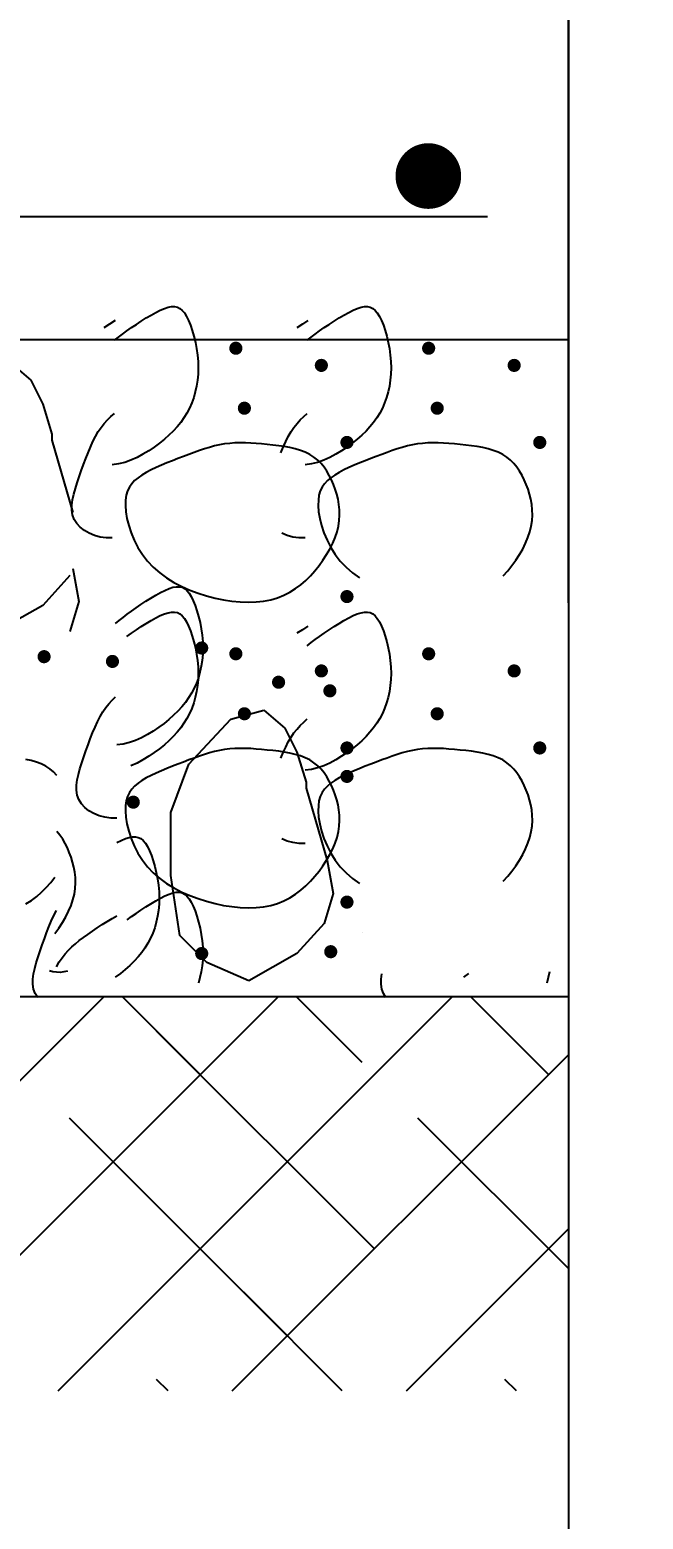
# Model space of a CAD drawing. Extents: x -6361 to -6309, y 575 to 701.
# Drawn here: x -6328.309 to -6327.375, y 652.826 to 655.094 of the extents above; entities that cross this region are included whole.
import ezdxf

# ---------------------------------------------------------------- set-up
doc = ezdxf.new("R2010")
doc.units = 0
doc.header["$MEASUREMENT"] = 0
doc.linetypes.add('CENTER', pattern=[2, 1.25, -0.25, 0.25, -0.25])
doc.layers.get('0').update_dxf_attribs({"linetype": 'CONTINUOUS'})
doc.layers.get('DEFPOINTS').update_dxf_attribs({"linetype": 'CONTINUOUS'})
for name, color, linetype in [('025', 7, 'CONTINUOUS'), ('04', 1, 'CONTINUOUS'), ('COLUMN', 2, 'CONTINUOUS'), ('HACTH', 8, 'CONTINUOUS'), ('SEC', 4, 'CONTINUOUS'), ('XWALL', 1, 'CONTINUOUS')]:
    doc.layers.add(name, color=color, linetype=linetype)
doc.dimstyles.new('MAH', dxfattribs={"dimtxt": 0.25, "dimasz": 0.2, "dimexe": 0, "dimexo": 0.625, "dimgap": 0.1, "dimtad": 1, "dimlfac": 0.2, "dimrnd": 0.05, "dimzin": 9, "dimtxsty": 'STANDARD', "dimblk": 'OBLIQUE', "dimcen": 15, "dimse1": 1, "dimse2": 1, "dimclrd": 33, "dimclrt": 6, "dimazin": 3, "dimtfac": 1, "dimtofl": 0, "dimtmove": 0, "dimatfit": 3, "dimtolj": 1, "dimtzin": 0})

# ---------------------------------------------------------------- blocks, each defined once
blk = doc.blocks.new('_OBLIQUE')
at = {"color": 0, "linetype": 'BYBLOCK'}
blk.add_line((-0.5, -0.5), (0.5, 0.5), dxfattribs=at)
blk = doc.blocks.new('*D37')
at = {"layer": 'COLUMN', "color": 33, "linetype": 'CONTINUOUS', "ltscale": 0.1}
blk.add_line((-6327.4894, 651.6162), (-6326.4894, 651.6162), dxfattribs=at)
at = {"layer": 'DEFPOINTS', "color": 0, "linetype": 'CONTINUOUS', "ltscale": 0.1}
for p in [(-6327.4894, 652.9776), (-6326.4894, 652.9776), (-6326.4894, 651.6162)]:
    blk.add_point(p, dxfattribs=at)
at = {"layer": 'COLUMN', "color": 33, "linetype": 'CONTINUOUS', "ltscale": 0.1, "xscale": 0.2, "yscale": 0.2, "zscale": 0.2, "rotation": 180}
blk.add_blockref('_OBLIQUE', (-6327.4894, 651.6162), dxfattribs=at)
at = {"layer": 'COLUMN', "color": 33, "linetype": 'CONTINUOUS', "ltscale": 0.1, "xscale": 0.2, "yscale": 0.2, "zscale": 0.2}
blk.add_blockref('_OBLIQUE', (-6326.4894, 651.6162), dxfattribs=at)
at = {"layer": 'COLUMN', "color": 6, "linetype": 'CONTINUOUS', "ltscale": 0.1, "insert": (-6326.9894, 651.8412), "char_height": 0.25, "attachment_point": 5}
blk.add_mtext('\\A1;0.2', dxfattribs=at)

msp = doc.modelspace()

# ---------------------------------------------------------------- linework, layer by layer
at = {"layer": '025'}
msp.add_line((-6327.6127, 654.8094), (-6331.1534, 654.8094), dxfattribs=at)
at = {"layer": '025', "const_width": 0.05}
msp.add_lwpolyline([(-6327.7276, 654.8713, 1), (-6327.6776, 654.8713, 1)], format="xyb", close=True, dxfattribs=at)
at = {"layer": '04'}
for p, q in [((-6327.4894, 654.2217), (-6327.4894, 661.6372)), ((-6327.4894, 655.2217), (-6327.4894, 652.7217)), ((-6327.4894, 654.6217), (-6332.0034, 654.6217)), ((-6327.4894, 653.6217), (-6331.0853, 653.6217))]:
    msp.add_line(p, q, dxfattribs=at)
at = {"layer": 'HACTH'}
for p, q in [((-6328.1795, 654.6513), (-6328.1879, 654.6456)), ((-6328.1472, 654.6455), (-6328.1397, 654.6505)), ((-6328.1397, 654.6505), (-6328.1322, 654.6553)), ((-6328.1322, 654.6553), (-6328.1247, 654.6597)), ((-6328.1247, 654.6597), (-6328.1175, 654.6637)), ((-6328.1175, 654.6637), (-6328.1107, 654.6671)), ((-6328.1107, 654.6671), (-6328.1044, 654.6698)), ((-6328.1044, 654.6698), (-6328.0987, 654.6717)), ((-6328.0987, 654.6717), (-6328.0936, 654.6727)), ((-6328.0936, 654.6727), (-6328.089, 654.6727)), ((-6328.089, 654.6727), (-6328.0848, 654.6718)), ((-6328.0848, 654.6718), (-6328.0809, 654.6698)), ((-6328.0809, 654.6698), (-6328.0774, 654.6668)), ((-6328.0774, 654.6668), (-6328.074, 654.6628)), ((-6328.074, 654.6628), (-6328.0708, 654.6576)), ((-6328.0708, 654.6576), (-6328.0677, 654.6514)), ((-6328.0677, 654.6514), (-6328.0648, 654.6441)), ((-6327.8859, 654.6513), (-6327.8943, 654.6456)), ((-6327.8536, 654.6455), (-6327.8461, 654.6505)), ((-6327.8461, 654.6505), (-6327.8386, 654.6553)), ((-6327.8386, 654.6553), (-6327.8311, 654.6597)), ((-6327.8311, 654.6597), (-6327.8239, 654.6637)), ((-6327.8239, 654.6637), (-6327.8171, 654.6671)), ((-6327.8171, 654.6671), (-6327.8108, 654.6698)), ((-6327.8108, 654.6698), (-6327.8051, 654.6717)), ((-6327.8051, 654.6717), (-6327.8, 654.6727)), ((-6327.8, 654.6727), (-6327.7953, 654.6727)), ((-6327.7953, 654.6727), (-6327.7911, 654.6718)), ((-6327.7911, 654.6718), (-6327.7873, 654.6698)), ((-6327.7873, 654.6698), (-6327.7837, 654.6668)), ((-6327.7837, 654.6668), (-6327.7804, 654.6628)), ((-6327.7804, 654.6628), (-6327.7772, 654.6576)), ((-6327.7772, 654.6576), (-6327.7741, 654.6514)), ((-6327.7741, 654.6514), (-6327.7711, 654.6441)), ((-6328.1879, 654.6456), (-6328.1966, 654.6403)), ((-6328.1746, 654.6261), (-6328.1683, 654.6307)), ((-6328.1683, 654.6307), (-6328.1617, 654.6355)), ((-6328.1617, 654.6355), (-6328.1546, 654.6405)), ((-6328.1546, 654.6405), (-6328.1472, 654.6455)), ((-6328.0648, 654.6441), (-6328.062, 654.636)), ((-6328.062, 654.636), (-6328.0595, 654.6273)), ((-6327.8943, 654.6456), (-6327.903, 654.6403)), ((-6327.881, 654.6261), (-6327.8747, 654.6307)), ((-6327.8747, 654.6307), (-6327.8681, 654.6355)), ((-6327.8681, 654.6355), (-6327.861, 654.6405)), ((-6327.861, 654.6405), (-6327.8536, 654.6455)), ((-6327.7711, 654.6441), (-6327.7684, 654.636)), ((-6327.7684, 654.636), (-6327.7659, 654.6273)), ((-6328.1805, 654.6214), (-6328.1746, 654.6261)), ((-6328.0595, 654.6273), (-6328.0573, 654.6181)), ((-6328.0573, 654.6181), (-6328.0555, 654.6085)), ((-6328.0555, 654.6085), (-6328.0541, 654.5987)), ((-6327.8869, 654.6214), (-6327.881, 654.6261)), ((-6327.7659, 654.6273), (-6327.7637, 654.6181)), ((-6327.7637, 654.6181), (-6327.7619, 654.6085)), ((-6327.7619, 654.6085), (-6327.7605, 654.5987)), ((-6328.34, 654.5881), (-6328.3079, 654.5606)), ((-6328.0541, 654.5987), (-6328.0533, 654.589)), ((-6328.0533, 654.589), (-6328.053, 654.5793)), ((-6327.7605, 654.5987), (-6327.7597, 654.589)), ((-6327.7597, 654.589), (-6327.7594, 654.5793)), ((-6328.3079, 654.5606), (-6328.2896, 654.524)), ((-6328.0541, 654.5606), (-6328.0555, 654.5515)), ((-6328.0533, 654.5698), (-6328.0541, 654.5606)), ((-6328.053, 654.5793), (-6328.0533, 654.5698)), ((-6327.7605, 654.5606), (-6327.7618, 654.5515)), ((-6327.7596, 654.5698), (-6327.7605, 654.5606)), ((-6327.7594, 654.5793), (-6327.7596, 654.5698)), ((-6328.0574, 654.5427), (-6328.0598, 654.5342)), ((-6328.0555, 654.5515), (-6328.0574, 654.5427)), ((-6327.7638, 654.5427), (-6327.7662, 654.5342)), ((-6327.7618, 654.5515), (-6327.7638, 654.5427)), ((-6328.2896, 654.524), (-6328.2759, 654.4782)), ((-6328.0662, 654.518), (-6328.0702, 654.5105)), ((-6328.0628, 654.5259), (-6328.0662, 654.518)), ((-6328.0598, 654.5342), (-6328.0628, 654.5259)), ((-6327.7726, 654.518), (-6327.7766, 654.5105)), ((-6327.7692, 654.5259), (-6327.7726, 654.518)), ((-6327.7662, 654.5342), (-6327.7692, 654.5259)), ((-6328.2008, 654.4886), (-6328.1961, 654.4945)), ((-6328.1961, 654.4945), (-6328.1912, 654.5)), ((-6328.1912, 654.5), (-6328.186, 654.505)), ((-6328.186, 654.505), (-6328.1805, 654.5099)), ((-6328.0797, 654.4963), (-6328.0851, 654.4896)), ((-6328.0747, 654.5033), (-6328.0797, 654.4963)), ((-6328.0702, 654.5105), (-6328.0747, 654.5033)), ((-6327.9072, 654.4886), (-6327.9025, 654.4945)), ((-6327.9025, 654.4945), (-6327.8976, 654.5)), ((-6327.8976, 654.5), (-6327.8924, 654.505)), ((-6327.8924, 654.505), (-6327.8869, 654.5099)), ((-6327.786, 654.4963), (-6327.7915, 654.4896)), ((-6327.7811, 654.5033), (-6327.786, 654.4963)), ((-6327.7766, 654.5105), (-6327.7811, 654.5033)), ((-6328.2759, 654.4782), (-6328.2759, 654.4691)), ((-6328.2759, 654.4691), (-6328.2438, 654.3592)), ((-6328.2134, 654.467), (-6328.2094, 654.4749)), ((-6328.2094, 654.4749), (-6328.2052, 654.4821)), ((-6328.2052, 654.4821), (-6328.2008, 654.4886)), ((-6328.1046, 654.4707), (-6328.112, 654.4646)), ((-6328.0976, 654.4768), (-6328.1046, 654.4707)), ((-6328.0911, 654.4831), (-6328.0976, 654.4768)), ((-6328.0851, 654.4896), (-6328.0911, 654.4831)), ((-6327.9197, 654.467), (-6327.9158, 654.4749)), ((-6327.9158, 654.4749), (-6327.9116, 654.4821)), ((-6327.9116, 654.4821), (-6327.9072, 654.4886)), ((-6327.811, 654.4707), (-6327.8184, 654.4646)), ((-6327.804, 654.4768), (-6327.811, 654.4707)), ((-6327.7975, 654.4831), (-6327.804, 654.4768)), ((-6327.7915, 654.4896), (-6327.7975, 654.4831)), ((-6328.2243, 654.441), (-6328.2208, 654.45)), ((-6328.2208, 654.45), (-6328.2172, 654.4587)), ((-6328.2172, 654.4587), (-6328.2134, 654.467)), ((-6328.1372, 654.4476), (-6328.1462, 654.4428)), ((-6328.1284, 654.453), (-6328.1372, 654.4476)), ((-6328.12, 654.4587), (-6328.1284, 654.453)), ((-6328.112, 654.4646), (-6328.12, 654.4587)), ((-6328.0672, 654.4474), (-6328.0754, 654.4443)), ((-6328.0591, 654.4504), (-6328.0672, 654.4474)), ((-6328.0513, 654.4532), (-6328.0591, 654.4504)), ((-6328.0435, 654.4558), (-6328.0513, 654.4532)), ((-6328.0358, 654.4582), (-6328.0435, 654.4558)), ((-6328.0281, 654.4603), (-6328.0358, 654.4582)), ((-6328.0205, 654.462), (-6328.0281, 654.4603)), ((-6328.0128, 654.4634), (-6328.0205, 654.462)), ((-6328.005, 654.4643), (-6328.0128, 654.4634)), ((-6327.9972, 654.4649), (-6328.005, 654.4643)), ((-6327.9892, 654.4651), (-6327.9972, 654.4649)), ((-6327.9812, 654.465), (-6327.9892, 654.4651)), ((-6327.973, 654.4647), (-6327.9812, 654.465)), ((-6327.9648, 654.4641), (-6327.973, 654.4647)), ((-6327.9564, 654.4634), (-6327.9648, 654.4641)), ((-6327.9479, 654.4626), (-6327.9564, 654.4634)), ((-6327.9392, 654.4617), (-6327.9479, 654.4626)), ((-6327.9305, 654.4606), (-6327.9392, 654.4617)), ((-6327.9219, 654.4594), (-6327.9305, 654.4606)), ((-6327.9272, 654.45), (-6327.9236, 654.4587)), ((-6327.9236, 654.4587), (-6327.9197, 654.467)), ((-6327.9134, 654.4578), (-6327.9219, 654.4594)), ((-6327.9052, 654.4559), (-6327.9134, 654.4578)), ((-6327.8973, 654.4536), (-6327.9052, 654.4559)), ((-6327.8899, 654.4508), (-6327.8973, 654.4536)), ((-6327.883, 654.4473), (-6327.8899, 654.4508)), ((-6327.8767, 654.4433), (-6327.883, 654.4473)), ((-6327.8436, 654.4476), (-6327.8526, 654.4428)), ((-6327.8348, 654.453), (-6327.8436, 654.4476)), ((-6327.8264, 654.4587), (-6327.8348, 654.453)), ((-6327.8184, 654.4646), (-6327.8264, 654.4587)), ((-6327.7736, 654.4474), (-6327.7818, 654.4443)), ((-6327.7655, 654.4504), (-6327.7736, 654.4474)), ((-6327.7577, 654.4532), (-6327.7655, 654.4504)), ((-6327.7499, 654.4558), (-6327.7577, 654.4532)), ((-6327.7422, 654.4582), (-6327.7499, 654.4558)), ((-6327.7345, 654.4603), (-6327.7422, 654.4582)), ((-6327.7269, 654.462), (-6327.7345, 654.4603)), ((-6327.7192, 654.4634), (-6327.7269, 654.462)), ((-6327.7114, 654.4643), (-6327.7192, 654.4634)), ((-6327.7035, 654.4649), (-6327.7114, 654.4643)), ((-6327.6956, 654.4651), (-6327.7035, 654.4649)), ((-6327.6876, 654.465), (-6327.6956, 654.4651)), ((-6327.6794, 654.4647), (-6327.6876, 654.465)), ((-6327.6712, 654.4641), (-6327.6794, 654.4647)), ((-6327.6628, 654.4634), (-6327.6712, 654.4641)), ((-6327.6543, 654.4626), (-6327.6628, 654.4634)), ((-6327.6456, 654.4617), (-6327.6543, 654.4626)), ((-6327.6369, 654.4606), (-6327.6456, 654.4617)), ((-6327.6283, 654.4594), (-6327.6369, 654.4606)), ((-6327.6198, 654.4578), (-6327.6283, 654.4594)), ((-6327.6116, 654.4559), (-6327.6198, 654.4578)), ((-6327.6037, 654.4536), (-6327.6116, 654.4559)), ((-6327.5963, 654.4508), (-6327.6037, 654.4536)), ((-6327.5894, 654.4473), (-6327.5963, 654.4508)), ((-6327.5831, 654.4433), (-6327.5894, 654.4473)), ((-6328.231, 654.4226), (-6328.2277, 654.4319)), ((-6328.2277, 654.4319), (-6328.2243, 654.441)), ((-6328.1743, 654.433), (-6328.1838, 654.4318)), ((-6328.1649, 654.4353), (-6328.1743, 654.433)), ((-6328.1555, 654.4387), (-6328.1649, 654.4353)), ((-6328.1462, 654.4428), (-6328.1555, 654.4387)), ((-6328.1249, 654.4238), (-6328.1321, 654.42)), ((-6328.1171, 654.4275), (-6328.1249, 654.4238)), ((-6328.109, 654.431), (-6328.1171, 654.4275)), ((-6328.1007, 654.4345), (-6328.109, 654.431)), ((-6328.0922, 654.4378), (-6328.1007, 654.4345)), ((-6328.0838, 654.4411), (-6328.0922, 654.4378)), ((-6328.0754, 654.4443), (-6328.0838, 654.4411)), ((-6327.8807, 654.433), (-6327.8902, 654.4318)), ((-6327.8713, 654.4353), (-6327.8807, 654.433)), ((-6327.871, 654.4387), (-6327.8767, 654.4433)), ((-6327.8619, 654.4387), (-6327.8713, 654.4353)), ((-6327.8659, 654.4335), (-6327.871, 654.4387)), ((-6327.8613, 654.4279), (-6327.8659, 654.4335)), ((-6327.8526, 654.4428), (-6327.8619, 654.4387)), ((-6327.8572, 654.4218), (-6327.8613, 654.4279)), ((-6327.8312, 654.4238), (-6327.8385, 654.42)), ((-6327.8235, 654.4275), (-6327.8312, 654.4238)), ((-6327.8154, 654.431), (-6327.8235, 654.4275)), ((-6327.8071, 654.4345), (-6327.8154, 654.431)), ((-6327.7986, 654.4378), (-6327.8071, 654.4345)), ((-6327.7901, 654.4411), (-6327.7986, 654.4378)), ((-6327.7818, 654.4443), (-6327.7901, 654.4411)), ((-6327.5774, 654.4387), (-6327.5831, 654.4433)), ((-6327.5723, 654.4335), (-6327.5774, 654.4387)), ((-6327.5677, 654.4279), (-6327.5723, 654.4335)), ((-6327.5636, 654.4218), (-6327.5677, 654.4279)), ((-6328.2401, 654.3954), (-6328.2373, 654.4043)), ((-6328.2373, 654.4043), (-6328.2342, 654.4134)), ((-6328.2342, 654.4134), (-6328.231, 654.4226)), ((-6328.1543, 654.4029), (-6328.1579, 654.3977)), ((-6328.1499, 654.4076), (-6328.1543, 654.4029)), ((-6328.1447, 654.412), (-6328.1499, 654.4076)), ((-6328.1387, 654.4161), (-6328.1447, 654.412)), ((-6328.1321, 654.42), (-6328.1387, 654.4161)), ((-6327.8607, 654.4029), (-6327.8643, 654.3977)), ((-6327.8562, 654.4076), (-6327.8607, 654.4029)), ((-6327.8535, 654.4154), (-6327.8572, 654.4218)), ((-6327.851, 654.412), (-6327.8562, 654.4076)), ((-6327.8501, 654.4086), (-6327.8535, 654.4154)), ((-6327.8451, 654.4161), (-6327.851, 654.412)), ((-6327.8471, 654.4016), (-6327.8501, 654.4086)), ((-6327.8444, 654.3943), (-6327.8471, 654.4016)), ((-6327.8385, 654.42), (-6327.8451, 654.4161)), ((-6327.5599, 654.4154), (-6327.5636, 654.4218)), ((-6327.5565, 654.4086), (-6327.5599, 654.4154)), ((-6327.5535, 654.4016), (-6327.5565, 654.4086)), ((-6327.5508, 654.3943), (-6327.5535, 654.4016)), ((-6328.2453, 654.3703), (-6328.2443, 654.3784)), ((-6328.2443, 654.3784), (-6328.2425, 654.3868)), ((-6328.2425, 654.3868), (-6328.2401, 654.3954)), ((-6328.1627, 654.3853), (-6328.1637, 654.3779)), ((-6328.1607, 654.3918), (-6328.1627, 654.3853)), ((-6328.1579, 654.3977), (-6328.1607, 654.3918)), ((-6327.8691, 654.3853), (-6327.8701, 654.3779)), ((-6327.8671, 654.3918), (-6327.8691, 654.3853)), ((-6327.8643, 654.3977), (-6327.8671, 654.3918)), ((-6327.8421, 654.3869), (-6327.8444, 654.3943)), ((-6327.8401, 654.3792), (-6327.8421, 654.3869)), ((-6327.8387, 654.3713), (-6327.8401, 654.3792)), ((-6327.5484, 654.3869), (-6327.5508, 654.3943)), ((-6327.5465, 654.3792), (-6327.5484, 654.3869)), ((-6327.5451, 654.3713), (-6327.5465, 654.3792)), ((-6328.2454, 654.3627), (-6328.2453, 654.3703)), ((-6328.2442, 654.3554), (-6328.2454, 654.3627)), ((-6328.1637, 654.3779), (-6328.1639, 654.3695)), ((-6328.1639, 654.3695), (-6328.1632, 654.3602)), ((-6328.1632, 654.3602), (-6328.1615, 654.35)), ((-6327.8701, 654.3779), (-6327.8703, 654.3695)), ((-6327.8703, 654.3695), (-6327.8696, 654.3602)), ((-6327.8696, 654.3602), (-6327.8678, 654.35)), ((-6327.8379, 654.3633), (-6327.8387, 654.3713)), ((-6327.8377, 654.3551), (-6327.8379, 654.3633)), ((-6327.5443, 654.3633), (-6327.5451, 654.3713)), ((-6327.5441, 654.3551), (-6327.5443, 654.3633)), ((-6328.2418, 654.3486), (-6328.2442, 654.3554)), ((-6328.238, 654.3422), (-6328.2418, 654.3486)), ((-6328.2328, 654.3365), (-6328.238, 654.3422)), ((-6328.2264, 654.3315), (-6328.2328, 654.3365)), ((-6328.1615, 654.35), (-6328.1588, 654.3392)), ((-6328.1588, 654.3392), (-6328.1551, 654.328)), ((-6327.8678, 654.35), (-6327.8652, 654.3392)), ((-6327.8652, 654.3392), (-6327.8615, 654.328)), ((-6327.8416, 654.3296), (-6327.8395, 654.3383)), ((-6327.8395, 654.3383), (-6327.8382, 654.3468)), ((-6327.8382, 654.3468), (-6327.8377, 654.3551)), ((-6327.548, 654.3296), (-6327.5459, 654.3383)), ((-6327.5459, 654.3383), (-6327.5446, 654.3468)), ((-6327.5446, 654.3468), (-6327.5441, 654.3551)), ((-6328.2191, 654.3273), (-6328.2264, 654.3315)), ((-6328.211, 654.324), (-6328.2191, 654.3273)), ((-6328.2023, 654.3216), (-6328.211, 654.324)), ((-6328.1932, 654.3204), (-6328.2023, 654.3216)), ((-6328.1838, 654.3203), (-6328.1932, 654.3204)), ((-6328.1551, 654.328), (-6328.1505, 654.3168)), ((-6328.1505, 654.3168), (-6328.1448, 654.3057)), ((-6327.9174, 654.324), (-6327.9255, 654.3273)), ((-6327.9087, 654.3216), (-6327.9174, 654.324)), ((-6327.8996, 654.3204), (-6327.9087, 654.3216)), ((-6327.8902, 654.3203), (-6327.8996, 654.3204)), ((-6327.8615, 654.328), (-6327.8569, 654.3168)), ((-6327.8569, 654.3168), (-6327.8512, 654.3057)), ((-6327.8525, 654.3034), (-6327.8482, 654.3121)), ((-6327.8482, 654.3121), (-6327.8445, 654.3209)), ((-6327.8445, 654.3209), (-6327.8416, 654.3296)), ((-6327.5589, 654.3034), (-6327.5546, 654.3121)), ((-6327.5546, 654.3121), (-6327.5509, 654.3209)), ((-6327.5509, 654.3209), (-6327.548, 654.3296)), ((-6328.1448, 654.3057), (-6328.1381, 654.295)), ((-6328.1381, 654.295), (-6328.1303, 654.2849)), ((-6327.863, 654.2864), (-6327.8575, 654.2949)), ((-6327.8575, 654.2949), (-6327.8525, 654.3034)), ((-6327.8512, 654.3057), (-6327.8445, 654.295)), ((-6327.8445, 654.295), (-6327.8367, 654.2849)), ((-6327.5694, 654.2864), (-6327.5639, 654.2949)), ((-6327.5639, 654.2949), (-6327.5589, 654.3034)), ((-6328.2438, 654.2737), (-6328.2346, 654.2234)), ((-6328.1303, 654.2849), (-6328.1215, 654.2756)), ((-6328.1215, 654.2756), (-6328.1117, 654.2671)), ((-6328.1117, 654.2671), (-6328.1012, 654.2594)), ((-6327.8821, 654.2628), (-6327.8754, 654.2704)), ((-6327.8754, 654.2704), (-6327.869, 654.2782)), ((-6327.869, 654.2782), (-6327.863, 654.2864)), ((-6327.8367, 654.2849), (-6327.8279, 654.2756)), ((-6327.8279, 654.2756), (-6327.8181, 654.2671)), ((-6327.8181, 654.2671), (-6327.8075, 654.2594)), ((-6327.5885, 654.2628), (-6327.5817, 654.2704)), ((-6327.5817, 654.2704), (-6327.5753, 654.2782)), ((-6327.5753, 654.2782), (-6327.5694, 654.2864)), ((-6328.2484, 654.2631), (-6328.2896, 654.2173)), ((-6328.1037, 654.2405), (-6328.0974, 654.2432)), ((-6328.1012, 654.2594), (-6328.0899, 654.2525)), ((-6328.0974, 654.2432), (-6328.0917, 654.2451)), ((-6328.0917, 654.2451), (-6328.0865, 654.246)), ((-6328.0899, 654.2525), (-6328.078, 654.2464)), ((-6328.0865, 654.246), (-6328.0819, 654.246)), ((-6328.0819, 654.246), (-6328.0777, 654.2451)), ((-6328.078, 654.2464), (-6328.0657, 654.241)), ((-6328.0777, 654.2451), (-6328.0739, 654.2432)), ((-6328.0739, 654.2432), (-6328.0703, 654.2402)), ((-6327.9135, 654.2377), (-6327.9049, 654.2431)), ((-6327.9049, 654.2431), (-6327.8969, 654.2491)), ((-6327.8969, 654.2491), (-6327.8893, 654.2557)), ((-6327.8893, 654.2557), (-6327.8821, 654.2628)), ((-6328.2346, 654.2234), (-6328.2484, 654.1776)), ((-6328.1402, 654.2188), (-6328.1327, 654.2238)), ((-6328.1327, 654.2238), (-6328.1251, 654.2286)), ((-6328.1251, 654.2286), (-6328.1177, 654.2331)), ((-6328.1177, 654.2331), (-6328.1105, 654.2371)), ((-6328.1105, 654.2371), (-6328.1037, 654.2405)), ((-6328.0703, 654.2402), (-6328.067, 654.2361)), ((-6328.067, 654.2361), (-6328.0638, 654.231)), ((-6328.0657, 654.241), (-6328.0531, 654.2363)), ((-6328.0638, 654.231), (-6328.0607, 654.2247)), ((-6328.0607, 654.2247), (-6328.0577, 654.2175)), ((-6328.0531, 654.2363), (-6328.0402, 654.2322)), ((-6328.0402, 654.2322), (-6328.0273, 654.2288)), ((-6328.0273, 654.2288), (-6328.0145, 654.2261)), ((-6328.0145, 654.2261), (-6328.0017, 654.2241)), ((-6328.0017, 654.2241), (-6327.9891, 654.2229)), ((-6327.9891, 654.2229), (-6327.9768, 654.2224)), ((-6327.9768, 654.2224), (-6327.9649, 654.2228)), ((-6327.9649, 654.2228), (-6327.9534, 654.224)), ((-6327.9534, 654.224), (-6327.9425, 654.2261)), ((-6327.9425, 654.2261), (-6327.9323, 654.2291)), ((-6327.9323, 654.2291), (-6327.9226, 654.233)), ((-6327.9226, 654.233), (-6327.9135, 654.2377)), ((-6328.2896, 654.2173), (-6328.3629, 654.1761)), ((-6328.1734, 654.1947), (-6328.1675, 654.1994)), ((-6328.1675, 654.1994), (-6328.1613, 654.2041)), ((-6328.1613, 654.2041), (-6328.1546, 654.2089)), ((-6328.1546, 654.2089), (-6328.1476, 654.2138)), ((-6328.1476, 654.2138), (-6328.1402, 654.2188)), ((-6328.1247, 654.1945), (-6328.1175, 654.1985)), ((-6328.1175, 654.1985), (-6328.1107, 654.202)), ((-6328.1107, 654.202), (-6328.1044, 654.2047)), ((-6328.1044, 654.2047), (-6328.0987, 654.2065)), ((-6328.0987, 654.2065), (-6328.0936, 654.2075)), ((-6328.0936, 654.2075), (-6328.089, 654.2075)), ((-6328.089, 654.2075), (-6328.0848, 654.2066)), ((-6328.0848, 654.2066), (-6328.0809, 654.2046)), ((-6328.0809, 654.2046), (-6328.0774, 654.2016)), ((-6328.0774, 654.2016), (-6328.074, 654.1976)), ((-6328.074, 654.1976), (-6328.0708, 654.1924)), ((-6328.0577, 654.2175), (-6328.0549, 654.2094)), ((-6328.0549, 654.2094), (-6328.0524, 654.2007)), ((-6328.0524, 654.2007), (-6328.0502, 654.1914)), ((-6327.8311, 654.1945), (-6327.8239, 654.1985)), ((-6327.8239, 654.1985), (-6327.8171, 654.202)), ((-6327.8171, 654.202), (-6327.8108, 654.2047)), ((-6327.8108, 654.2047), (-6327.8051, 654.2065)), ((-6327.8051, 654.2065), (-6327.8, 654.2075)), ((-6327.8, 654.2075), (-6327.7953, 654.2075)), ((-6327.7953, 654.2075), (-6327.7911, 654.2066)), ((-6327.7911, 654.2066), (-6327.7873, 654.2046)), ((-6327.7873, 654.2046), (-6327.7837, 654.2016)), ((-6327.7837, 654.2016), (-6327.7804, 654.1976)), ((-6327.7804, 654.1976), (-6327.7772, 654.1924)), ((-6328.179, 654.1899), (-6328.1734, 654.1947)), ((-6328.1617, 654.1703), (-6328.1546, 654.1753)), ((-6328.1546, 654.1753), (-6328.1472, 654.1803)), ((-6328.1472, 654.1803), (-6328.1397, 654.1853)), ((-6328.1397, 654.1853), (-6328.1322, 654.1901)), ((-6328.1322, 654.1901), (-6328.1247, 654.1945)), ((-6328.0708, 654.1924), (-6328.0677, 654.1862)), ((-6328.0677, 654.1862), (-6328.0648, 654.1789)), ((-6328.0648, 654.1789), (-6328.062, 654.1709)), ((-6328.0502, 654.1914), (-6328.0484, 654.1819)), ((-6328.0484, 654.1819), (-6328.0471, 654.1721)), ((-6327.8943, 654.1804), (-6327.903, 654.1751)), ((-6327.8859, 654.1862), (-6327.8943, 654.1804)), ((-6327.8681, 654.1703), (-6327.861, 654.1753)), ((-6327.861, 654.1753), (-6327.8536, 654.1803)), ((-6327.8536, 654.1803), (-6327.8461, 654.1853)), ((-6327.8461, 654.1853), (-6327.8386, 654.1901)), ((-6327.8386, 654.1901), (-6327.8311, 654.1945)), ((-6327.7772, 654.1924), (-6327.7741, 654.1862)), ((-6327.7741, 654.1862), (-6327.7711, 654.1789)), ((-6327.7711, 654.1789), (-6327.7684, 654.1709)), ((-6328.062, 654.1709), (-6328.0595, 654.1621)), ((-6328.0595, 654.1621), (-6328.0573, 654.1529)), ((-6328.0573, 654.1529), (-6328.0555, 654.1433)), ((-6328.0471, 654.1721), (-6328.0462, 654.1623)), ((-6328.0462, 654.1623), (-6328.0459, 654.1527)), ((-6328.0459, 654.1527), (-6328.0462, 654.1432)), ((-6327.8869, 654.1562), (-6327.881, 654.1609)), ((-6327.881, 654.1609), (-6327.8747, 654.1655)), ((-6327.8747, 654.1655), (-6327.8681, 654.1703)), ((-6327.7684, 654.1709), (-6327.7659, 654.1621)), ((-6327.7659, 654.1621), (-6327.7637, 654.1529)), ((-6327.7637, 654.1529), (-6327.7619, 654.1433)), ((-6328.0555, 654.1433), (-6328.0541, 654.1336)), ((-6328.0541, 654.1336), (-6328.0533, 654.1238)), ((-6328.047, 654.1339), (-6328.0484, 654.1249)), ((-6328.0462, 654.1432), (-6328.047, 654.1339)), ((-6327.7619, 654.1433), (-6327.7605, 654.1336)), ((-6327.7605, 654.1336), (-6327.7597, 654.1238)), ((-6328.0528, 654.1075), (-6328.0557, 654.0993)), ((-6328.0533, 654.1238), (-6328.053, 654.1141)), ((-6328.053, 654.1141), (-6328.0533, 654.1047)), ((-6328.0503, 654.116), (-6328.0528, 654.1075)), ((-6328.0484, 654.1249), (-6328.0503, 654.116)), ((-6327.7597, 654.1238), (-6327.7594, 654.1141)), ((-6327.7594, 654.1141), (-6327.7596, 654.1047)), ((-6328.0632, 654.0838), (-6328.0676, 654.0766)), ((-6328.0592, 654.0914), (-6328.0632, 654.0838)), ((-6328.0557, 654.0993), (-6328.0592, 654.0914)), ((-6328.0555, 654.0863), (-6328.0574, 654.0775)), ((-6328.0541, 654.0954), (-6328.0555, 654.0863)), ((-6328.0533, 654.1047), (-6328.0541, 654.0954)), ((-6327.7618, 654.0863), (-6327.7638, 654.0775)), ((-6327.7605, 654.0954), (-6327.7618, 654.0863)), ((-6327.7596, 654.1047), (-6327.7605, 654.0954)), ((-6328.1981, 654.0554), (-6328.1937, 654.0619)), ((-6328.1937, 654.0619), (-6328.1891, 654.0679)), ((-6328.1891, 654.0679), (-6328.1842, 654.0733)), ((-6328.1842, 654.0733), (-6328.179, 654.0784)), ((-6328.0781, 654.063), (-6328.0841, 654.0565)), ((-6328.0726, 654.0697), (-6328.0781, 654.063)), ((-6328.0676, 654.0766), (-6328.0726, 654.0697)), ((-6328.0628, 654.0607), (-6328.0662, 654.0528)), ((-6328.0598, 654.069), (-6328.0628, 654.0607)), ((-6328.0574, 654.0775), (-6328.0598, 654.069)), ((-6327.7692, 654.0607), (-6327.7726, 654.0528)), ((-6327.7662, 654.069), (-6327.7692, 654.0607)), ((-6327.7638, 654.0775), (-6327.7662, 654.069)), ((-6328.2101, 654.0321), (-6328.2063, 654.0404)), ((-6328.2063, 654.0404), (-6328.2023, 654.0482)), ((-6328.2023, 654.0482), (-6328.1981, 654.0554)), ((-6328.105, 654.038), (-6328.113, 654.032)), ((-6328.0975, 654.044), (-6328.105, 654.038)), ((-6328.0905, 654.0502), (-6328.0975, 654.044)), ((-6328.0841, 654.0565), (-6328.0905, 654.0502)), ((-6328.0747, 654.0381), (-6328.0797, 654.0311)), ((-6328.0702, 654.0453), (-6328.0747, 654.0381)), ((-6328.0662, 654.0528), (-6328.0702, 654.0453)), ((-6328.0674, 653.9758), (-6328.0033, 654.0444)), ((-6328.0033, 654.0444), (-6327.9529, 654.0582)), ((-6327.9529, 654.0582), (-6327.9209, 654.0307)), ((-6327.8976, 654.0348), (-6327.8924, 654.0398)), ((-6327.8924, 654.0398), (-6327.8869, 654.0447)), ((-6327.7811, 654.0381), (-6327.786, 654.0311)), ((-6327.7766, 654.0453), (-6327.7811, 654.0381)), ((-6327.7726, 654.0528), (-6327.7766, 654.0453)), ((-6328.2173, 654.0144), (-6328.2138, 654.0234)), ((-6328.2138, 654.0234), (-6328.2101, 654.0321)), ((-6328.1392, 654.0161), (-6328.1484, 654.012)), ((-6328.1301, 654.021), (-6328.1392, 654.0161)), ((-6328.1214, 654.0263), (-6328.1301, 654.021)), ((-6328.113, 654.032), (-6328.1214, 654.0263)), ((-6328.0911, 654.0179), (-6328.0976, 654.0116)), ((-6328.0851, 654.0244), (-6328.0911, 654.0179)), ((-6328.0797, 654.0311), (-6328.0851, 654.0244)), ((-6327.9209, 654.0307), (-6327.9026, 653.9941)), ((-6327.9158, 654.0097), (-6327.9116, 654.0169)), ((-6327.9116, 654.0169), (-6327.9072, 654.0234)), ((-6327.9072, 654.0234), (-6327.9025, 654.0293)), ((-6327.9025, 654.0293), (-6327.8976, 654.0348)), ((-6327.7975, 654.0179), (-6327.804, 654.0116)), ((-6327.7915, 654.0244), (-6327.7975, 654.0179)), ((-6327.786, 654.0311), (-6327.7915, 654.0244)), ((-6328.2271, 653.9868), (-6328.224, 653.996)), ((-6328.224, 653.996), (-6328.2207, 654.0052)), ((-6328.2207, 654.0052), (-6328.2173, 654.0144)), ((-6328.1673, 654.0064), (-6328.1768, 654.0052)), ((-6328.1578, 654.0087), (-6328.1673, 654.0064)), ((-6328.1484, 654.012), (-6328.1578, 654.0087)), ((-6328.12, 653.9935), (-6328.1284, 653.9878)), ((-6328.112, 653.9994), (-6328.12, 653.9935)), ((-6328.1046, 654.0055), (-6328.112, 653.9994)), ((-6328.0976, 654.0116), (-6328.1046, 654.0055)), ((-6328.0358, 653.993), (-6328.0435, 653.9906)), ((-6328.0281, 653.9951), (-6328.0358, 653.993)), ((-6328.0205, 653.9968), (-6328.0281, 653.9951)), ((-6328.0128, 653.9982), (-6328.0205, 653.9968)), ((-6328.005, 653.9991), (-6328.0128, 653.9982)), ((-6327.9972, 653.9997), (-6328.005, 653.9991)), ((-6327.9892, 653.9999), (-6327.9972, 653.9997)), ((-6327.9812, 653.9998), (-6327.9892, 653.9999)), ((-6327.973, 653.9995), (-6327.9812, 653.9998)), ((-6327.9648, 653.9989), (-6327.973, 653.9995)), ((-6327.9564, 653.9982), (-6327.9648, 653.9989)), ((-6327.9479, 653.9974), (-6327.9564, 653.9982)), ((-6327.9392, 653.9965), (-6327.9479, 653.9974)), ((-6327.9305, 653.9955), (-6327.9392, 653.9965)), ((-6327.9219, 653.9942), (-6327.9305, 653.9955)), ((-6327.9272, 653.9848), (-6327.9236, 653.9935)), ((-6327.9236, 653.9935), (-6327.9197, 654.0018)), ((-6327.9134, 653.9926), (-6327.9219, 653.9942)), ((-6327.9197, 654.0018), (-6327.9158, 654.0097)), ((-6327.9052, 653.9907), (-6327.9134, 653.9926)), ((-6327.9026, 653.9941), (-6327.8888, 653.9483)), ((-6327.8264, 653.9935), (-6327.8348, 653.9878)), ((-6327.8184, 653.9994), (-6327.8264, 653.9935)), ((-6327.811, 654.0055), (-6327.8184, 653.9994)), ((-6327.804, 654.0116), (-6327.811, 654.0055)), ((-6327.7422, 653.993), (-6327.7499, 653.9906)), ((-6327.7345, 653.9951), (-6327.7422, 653.993)), ((-6327.7269, 653.9968), (-6327.7345, 653.9951)), ((-6327.7192, 653.9982), (-6327.7269, 653.9968)), ((-6327.7114, 653.9991), (-6327.7192, 653.9982)), ((-6327.7035, 653.9997), (-6327.7114, 653.9991)), ((-6327.6956, 653.9999), (-6327.7035, 653.9997)), ((-6327.6876, 653.9998), (-6327.6956, 653.9999)), ((-6327.6794, 653.9995), (-6327.6876, 653.9998)), ((-6327.6712, 653.9989), (-6327.6794, 653.9995)), ((-6327.6628, 653.9982), (-6327.6712, 653.9989)), ((-6327.6543, 653.9974), (-6327.6628, 653.9982)), ((-6327.6456, 653.9965), (-6327.6543, 653.9974)), ((-6327.6369, 653.9955), (-6327.6456, 653.9965)), ((-6327.6283, 653.9942), (-6327.6369, 653.9955)), ((-6327.6198, 653.9926), (-6327.6283, 653.9942)), ((-6327.6116, 653.9907), (-6327.6198, 653.9926)), ((-6328.3074, 653.9812), (-6328.3156, 653.9831)), ((-6328.2995, 653.9789), (-6328.3074, 653.9812)), ((-6328.292, 653.9761), (-6328.2995, 653.9789)), ((-6328.2851, 653.9727), (-6328.292, 653.9761)), ((-6328.2789, 653.9686), (-6328.2851, 653.9727)), ((-6328.2331, 653.9688), (-6328.2302, 653.9777)), ((-6328.2302, 653.9777), (-6328.2271, 653.9868)), ((-6328.1462, 653.9776), (-6328.1555, 653.9735)), ((-6328.1372, 653.9824), (-6328.1462, 653.9776)), ((-6328.1284, 653.9878), (-6328.1372, 653.9824)), ((-6328.0922, 653.9727), (-6328.1007, 653.9693)), ((-6328.0949, 653.9025), (-6328.0674, 653.9758)), ((-6328.0838, 653.9759), (-6328.0922, 653.9727)), ((-6328.0754, 653.9791), (-6328.0838, 653.9759)), ((-6328.0672, 653.9822), (-6328.0754, 653.9791)), ((-6328.0591, 653.9852), (-6328.0672, 653.9822)), ((-6328.0513, 653.988), (-6328.0591, 653.9852)), ((-6328.0435, 653.9906), (-6328.0513, 653.988)), ((-6327.8973, 653.9884), (-6327.9052, 653.9907)), ((-6327.8899, 653.9856), (-6327.8973, 653.9884)), ((-6327.883, 653.9822), (-6327.8899, 653.9856)), ((-6327.8767, 653.9781), (-6327.883, 653.9822)), ((-6327.8713, 653.9702), (-6327.8807, 653.9678)), ((-6327.871, 653.9735), (-6327.8767, 653.9781)), ((-6327.8619, 653.9735), (-6327.8713, 653.9702)), ((-6327.8659, 653.9683), (-6327.871, 653.9735)), ((-6327.8526, 653.9776), (-6327.8619, 653.9735)), ((-6327.8436, 653.9824), (-6327.8526, 653.9776)), ((-6327.8348, 653.9878), (-6327.8436, 653.9824)), ((-6327.7986, 653.9727), (-6327.8071, 653.9693)), ((-6327.7901, 653.9759), (-6327.7986, 653.9727)), ((-6327.7818, 653.9791), (-6327.7901, 653.9759)), ((-6327.7736, 653.9822), (-6327.7818, 653.9791)), ((-6327.7655, 653.9852), (-6327.7736, 653.9822)), ((-6327.7577, 653.988), (-6327.7655, 653.9852)), ((-6327.7499, 653.9906), (-6327.7577, 653.988)), ((-6327.6037, 653.9884), (-6327.6116, 653.9907)), ((-6327.5963, 653.9856), (-6327.6037, 653.9884)), ((-6327.5894, 653.9822), (-6327.5963, 653.9856)), ((-6327.5831, 653.9781), (-6327.5894, 653.9822)), ((-6327.5774, 653.9735), (-6327.5831, 653.9781)), ((-6327.5723, 653.9683), (-6327.5774, 653.9735)), ((-6328.2732, 653.964), (-6328.2789, 653.9686)), ((-6328.2681, 653.9588), (-6328.2732, 653.964)), ((-6328.2383, 653.9437), (-6328.2373, 653.9518)), ((-6328.2373, 653.9518), (-6328.2355, 653.9601)), ((-6328.2355, 653.9601), (-6328.2331, 653.9688)), ((-6328.1387, 653.9509), (-6328.1447, 653.9468)), ((-6328.1321, 653.9548), (-6328.1387, 653.9509)), ((-6328.1249, 653.9586), (-6328.1321, 653.9548)), ((-6328.1171, 653.9623), (-6328.1249, 653.9586)), ((-6328.109, 653.9658), (-6328.1171, 653.9623)), ((-6328.1007, 653.9693), (-6328.109, 653.9658)), ((-6327.8807, 653.9678), (-6327.8902, 653.9666)), ((-6327.8888, 653.9483), (-6327.8888, 653.9392)), ((-6327.8613, 653.9627), (-6327.8659, 653.9683)), ((-6327.8572, 653.9566), (-6327.8613, 653.9627)), ((-6327.8535, 653.9502), (-6327.8572, 653.9566)), ((-6327.8501, 653.9434), (-6327.8535, 653.9502)), ((-6327.8451, 653.9509), (-6327.851, 653.9468)), ((-6327.8385, 653.9548), (-6327.8451, 653.9509)), ((-6327.8312, 653.9586), (-6327.8385, 653.9548)), ((-6327.8235, 653.9623), (-6327.8312, 653.9586)), ((-6327.8154, 653.9658), (-6327.8235, 653.9623)), ((-6327.8071, 653.9693), (-6327.8154, 653.9658)), ((-6327.5677, 653.9627), (-6327.5723, 653.9683)), ((-6327.5636, 653.9566), (-6327.5677, 653.9627)), ((-6327.5599, 653.9502), (-6327.5636, 653.9566)), ((-6327.5565, 653.9434), (-6327.5599, 653.9502)), ((-6328.2383, 653.936), (-6328.2383, 653.9437)), ((-6328.2372, 653.9287), (-6328.2383, 653.936)), ((-6328.2348, 653.9219), (-6328.2372, 653.9287)), ((-6328.1607, 653.9266), (-6328.1627, 653.9201)), ((-6328.1579, 653.9325), (-6328.1607, 653.9266)), ((-6328.1543, 653.9377), (-6328.1579, 653.9325)), ((-6328.1499, 653.9424), (-6328.1543, 653.9377)), ((-6328.1447, 653.9468), (-6328.1499, 653.9424)), ((-6327.8888, 653.9392), (-6327.8568, 653.8293)), ((-6327.8671, 653.9266), (-6327.8691, 653.9201)), ((-6327.8643, 653.9325), (-6327.8671, 653.9266)), ((-6327.8607, 653.9377), (-6327.8643, 653.9325)), ((-6327.8562, 653.9424), (-6327.8607, 653.9377)), ((-6327.851, 653.9468), (-6327.8562, 653.9424)), ((-6327.8471, 653.9364), (-6327.8501, 653.9434)), ((-6327.8444, 653.9291), (-6327.8471, 653.9364)), ((-6327.8421, 653.9217), (-6327.8444, 653.9291)), ((-6327.5535, 653.9364), (-6327.5565, 653.9434)), ((-6327.5508, 653.9291), (-6327.5535, 653.9364)), ((-6327.5484, 653.9217), (-6327.5508, 653.9291)), ((-6328.2309, 653.9156), (-6328.2348, 653.9219)), ((-6328.2257, 653.9099), (-6328.2309, 653.9156)), ((-6328.2194, 653.9049), (-6328.2257, 653.9099)), ((-6328.2121, 653.9006), (-6328.2194, 653.9049)), ((-6328.1637, 653.9127), (-6328.1639, 653.9043)), ((-6328.1639, 653.9043), (-6328.1632, 653.895)), ((-6328.1627, 653.9201), (-6328.1637, 653.9127)), ((-6328.0949, 653.8064), (-6328.0949, 653.9025)), ((-6327.8701, 653.9127), (-6327.8703, 653.9043)), ((-6327.8703, 653.9043), (-6327.8696, 653.895)), ((-6327.8691, 653.9201), (-6327.8701, 653.9127)), ((-6327.8401, 653.914), (-6327.8421, 653.9217)), ((-6327.8387, 653.9062), (-6327.8401, 653.914)), ((-6327.8379, 653.8981), (-6327.8387, 653.9062)), ((-6327.5465, 653.914), (-6327.5484, 653.9217)), ((-6327.5451, 653.9062), (-6327.5465, 653.914)), ((-6327.5443, 653.8981), (-6327.5451, 653.9062)), ((-6328.204, 653.8973), (-6328.2121, 653.9006)), ((-6328.1953, 653.895), (-6328.204, 653.8973)), ((-6328.1861, 653.8937), (-6328.1953, 653.895)), ((-6328.1768, 653.8937), (-6328.1861, 653.8937)), ((-6328.1632, 653.895), (-6328.1615, 653.8848)), ((-6328.1615, 653.8848), (-6328.1588, 653.874)), ((-6327.8696, 653.895), (-6327.8678, 653.8848)), ((-6327.8678, 653.8848), (-6327.8652, 653.874)), ((-6327.8395, 653.8731), (-6327.8382, 653.8816)), ((-6327.8382, 653.8816), (-6327.8377, 653.8899)), ((-6327.8377, 653.8899), (-6327.8379, 653.8981)), ((-6327.5459, 653.8731), (-6327.5446, 653.8816)), ((-6327.5446, 653.8816), (-6327.5441, 653.8899)), ((-6327.5441, 653.8899), (-6327.5443, 653.8981)), ((-6328.2635, 653.8677), (-6328.2681, 653.8734)), ((-6328.2593, 653.8617), (-6328.2635, 653.8677)), ((-6328.2556, 653.8552), (-6328.2593, 653.8617)), ((-6328.177, 653.8564), (-6328.1702, 653.8598)), ((-6328.1702, 653.8598), (-6328.1639, 653.8625)), ((-6328.1639, 653.8625), (-6328.1582, 653.8644)), ((-6328.1588, 653.874), (-6328.1551, 653.8629)), ((-6328.1582, 653.8644), (-6328.1531, 653.8653)), ((-6328.1551, 653.8629), (-6328.1505, 653.8516)), ((-6328.1531, 653.8653), (-6328.1484, 653.8654)), ((-6328.1484, 653.8654), (-6328.1442, 653.8644)), ((-6328.1442, 653.8644), (-6328.1404, 653.8625)), ((-6328.1404, 653.8625), (-6328.1368, 653.8595)), ((-6328.1368, 653.8595), (-6328.1335, 653.8555)), ((-6327.9174, 653.8588), (-6327.9255, 653.8621)), ((-6327.9087, 653.8564), (-6327.9174, 653.8588)), ((-6327.8652, 653.874), (-6327.8615, 653.8629)), ((-6327.8615, 653.8629), (-6327.8569, 653.8516)), ((-6327.8445, 653.8557), (-6327.8416, 653.8644)), ((-6327.8416, 653.8644), (-6327.8395, 653.8731)), ((-6327.5509, 653.8557), (-6327.548, 653.8644)), ((-6327.548, 653.8644), (-6327.5459, 653.8731)), ((-6328.2523, 653.8484), (-6328.2556, 653.8552)), ((-6328.2493, 653.8414), (-6328.2523, 653.8484)), ((-6328.2466, 653.8341), (-6328.2493, 653.8414)), ((-6328.2442, 653.8267), (-6328.2466, 653.8341)), ((-6328.1505, 653.8516), (-6328.1448, 653.8405)), ((-6328.1448, 653.8405), (-6328.1381, 653.8298)), ((-6328.1335, 653.8555), (-6328.1303, 653.8503)), ((-6328.1303, 653.8503), (-6328.1272, 653.844)), ((-6328.1272, 653.844), (-6328.1242, 653.8368)), ((-6328.1242, 653.8368), (-6328.1215, 653.8287)), ((-6327.8996, 653.8552), (-6327.9087, 653.8564)), ((-6327.8902, 653.8551), (-6327.8996, 653.8552)), ((-6327.8575, 653.8297), (-6327.8525, 653.8383)), ((-6327.8569, 653.8516), (-6327.8512, 653.8405)), ((-6327.8525, 653.8383), (-6327.8482, 653.847)), ((-6327.8512, 653.8405), (-6327.8445, 653.8298)), ((-6327.8482, 653.847), (-6327.8445, 653.8557)), ((-6327.5639, 653.8297), (-6327.5589, 653.8383)), ((-6327.5589, 653.8383), (-6327.5546, 653.847)), ((-6327.5546, 653.847), (-6327.5509, 653.8557)), ((-6328.2423, 653.819), (-6328.2442, 653.8267)), ((-6328.2409, 653.8112), (-6328.2423, 653.819)), ((-6328.1381, 653.8298), (-6328.1303, 653.8197)), ((-6328.1303, 653.8197), (-6328.1215, 653.8104)), ((-6328.1215, 653.8287), (-6328.1189, 653.82)), ((-6328.1189, 653.82), (-6328.1168, 653.8107)), ((-6327.8754, 653.8052), (-6327.869, 653.8131)), ((-6327.869, 653.8131), (-6327.863, 653.8212)), ((-6327.863, 653.8212), (-6327.8575, 653.8297)), ((-6327.8568, 653.8293), (-6327.8476, 653.779)), ((-6327.8445, 653.8298), (-6327.8367, 653.8197)), ((-6327.8367, 653.8197), (-6327.8279, 653.8104)), ((-6327.5817, 653.8052), (-6327.5753, 653.8131)), ((-6327.5753, 653.8131), (-6327.5694, 653.8212)), ((-6327.5694, 653.8212), (-6327.5639, 653.8297)), ((-6328.2843, 653.7881), (-6328.2775, 653.7957)), ((-6328.2775, 653.7957), (-6328.2711, 653.8036)), ((-6328.24, 653.8031), (-6328.2409, 653.8112)), ((-6328.2403, 653.7866), (-6328.2398, 653.795)), ((-6328.2398, 653.795), (-6328.24, 653.8031)), ((-6328.1215, 653.8104), (-6328.1117, 653.8019)), ((-6328.1168, 653.8107), (-6328.1149, 653.8012)), ((-6328.1149, 653.8012), (-6328.1136, 653.7914)), ((-6328.1136, 653.7914), (-6328.1127, 653.7816)), ((-6328.1117, 653.8019), (-6328.1012, 653.7942)), ((-6328.1012, 653.7942), (-6328.0899, 653.7873)), ((-6328.0812, 653.7149), (-6328.0949, 653.8064)), ((-6327.8969, 653.7839), (-6327.8893, 653.7905)), ((-6327.8893, 653.7905), (-6327.8821, 653.7976)), ((-6327.8821, 653.7976), (-6327.8754, 653.8052)), ((-6327.8279, 653.8104), (-6327.8181, 653.8019)), ((-6327.8181, 653.8019), (-6327.8075, 653.7942)), ((-6327.5885, 653.7976), (-6327.5817, 653.8052)), ((-6328.3157, 653.763), (-6328.3071, 653.7684)), ((-6328.3071, 653.7684), (-6328.299, 653.7744)), ((-6328.299, 653.7744), (-6328.2914, 653.781)), ((-6328.2914, 653.781), (-6328.2843, 653.7881)), ((-6328.2467, 653.7607), (-6328.2438, 653.7694)), ((-6328.2438, 653.7694), (-6328.2416, 653.7781)), ((-6328.2416, 653.7781), (-6328.2403, 653.7866)), ((-6328.1251, 653.7634), (-6328.1177, 653.7679)), ((-6328.1177, 653.7679), (-6328.1105, 653.7719)), ((-6328.1127, 653.7816), (-6328.1125, 653.772)), ((-6328.1125, 653.772), (-6328.1127, 653.7625)), ((-6328.1105, 653.7719), (-6328.1037, 653.7753)), ((-6328.1037, 653.7753), (-6328.0974, 653.778)), ((-6328.0974, 653.778), (-6328.0917, 653.7799)), ((-6328.0917, 653.7799), (-6328.0865, 653.7808)), ((-6328.0899, 653.7873), (-6328.078, 653.7812)), ((-6328.0865, 653.7808), (-6328.0819, 653.7808)), ((-6328.0819, 653.7808), (-6328.0777, 653.7799)), ((-6328.078, 653.7812), (-6328.0657, 653.7758)), ((-6328.0777, 653.7799), (-6328.0739, 653.778)), ((-6328.0739, 653.778), (-6328.0703, 653.775)), ((-6328.0703, 653.775), (-6328.067, 653.771)), ((-6328.067, 653.771), (-6328.0638, 653.7658)), ((-6328.0657, 653.7758), (-6328.0531, 653.7711)), ((-6328.0531, 653.7711), (-6328.0402, 653.767)), ((-6328.0402, 653.767), (-6328.0273, 653.7636)), ((-6327.9323, 653.7639), (-6327.9226, 653.7678)), ((-6327.9226, 653.7678), (-6327.9135, 653.7725)), ((-6327.9135, 653.7725), (-6327.9049, 653.7779)), ((-6327.9049, 653.7779), (-6327.8969, 653.7839)), ((-6327.8476, 653.779), (-6327.8613, 653.7332)), ((-6328.2767, 653.7369), (-6328.2728, 653.7452)), ((-6328.2728, 653.7452), (-6328.2688, 653.753)), ((-6328.2597, 653.7347), (-6328.2547, 653.7433)), ((-6328.2547, 653.7433), (-6328.2504, 653.752)), ((-6328.2504, 653.752), (-6328.2467, 653.7607)), ((-6328.1842, 653.7409), (-6328.177, 653.7449)), ((-6328.1613, 653.7389), (-6328.1546, 653.7437)), ((-6328.1546, 653.7437), (-6328.1476, 653.7486)), ((-6328.1476, 653.7486), (-6328.1402, 653.7537)), ((-6328.1402, 653.7537), (-6328.1327, 653.7586)), ((-6328.1327, 653.7586), (-6328.1251, 653.7634)), ((-6328.1149, 653.7442), (-6328.1168, 653.7354)), ((-6328.1136, 653.7532), (-6328.1149, 653.7442)), ((-6328.1127, 653.7625), (-6328.1136, 653.7532)), ((-6328.0638, 653.7658), (-6328.0607, 653.7595)), ((-6328.0607, 653.7595), (-6328.0577, 653.7523)), ((-6328.0577, 653.7523), (-6328.0549, 653.7442)), ((-6328.0549, 653.7442), (-6328.0524, 653.7355)), ((-6328.0273, 653.7636), (-6328.0145, 653.7609)), ((-6328.0145, 653.7609), (-6328.0017, 653.7589)), ((-6328.0017, 653.7589), (-6327.9891, 653.7577)), ((-6327.9891, 653.7577), (-6327.9768, 653.7572)), ((-6327.9768, 653.7572), (-6327.9649, 653.7576)), ((-6327.9649, 653.7576), (-6327.9534, 653.7588)), ((-6327.9534, 653.7588), (-6327.9425, 653.7609)), ((-6327.9425, 653.7609), (-6327.9323, 653.7639)), ((-6328.2838, 653.7192), (-6328.2803, 653.7282)), ((-6328.2803, 653.7282), (-6328.2767, 653.7369)), ((-6328.2711, 653.7181), (-6328.2651, 653.7263)), ((-6328.2651, 653.7263), (-6328.2597, 653.7347)), ((-6328.2211, 653.7167), (-6328.2141, 653.7216)), ((-6328.2141, 653.7216), (-6328.2067, 653.7267)), ((-6328.2067, 653.7267), (-6328.1992, 653.7316)), ((-6328.1992, 653.7316), (-6328.1917, 653.7364)), ((-6328.1917, 653.7364), (-6328.1842, 653.7409)), ((-6328.1193, 653.7268), (-6328.1222, 653.7186)), ((-6328.1168, 653.7354), (-6328.1193, 653.7268)), ((-6328.0524, 653.7355), (-6328.0502, 653.7262)), ((-6328.0502, 653.7262), (-6328.0484, 653.7167)), ((-6327.8613, 653.7332), (-6327.9026, 653.6874)), ((-6328.2937, 653.6915), (-6328.2905, 653.7008)), ((-6328.2905, 653.7008), (-6328.2872, 653.71)), ((-6328.2872, 653.71), (-6328.2838, 653.7192)), ((-6328.2455, 653.6977), (-6328.2399, 653.7025)), ((-6328.2399, 653.7025), (-6328.2341, 653.7072)), ((-6328.2341, 653.7072), (-6328.2278, 653.7119)), ((-6328.2278, 653.7119), (-6328.2211, 653.7167)), ((-6328.1297, 653.7031), (-6328.1342, 653.6959)), ((-6328.1257, 653.7107), (-6328.1297, 653.7031)), ((-6328.1222, 653.7186), (-6328.1257, 653.7107)), ((-6328.04, 653.6737), (-6328.0812, 653.7149)), ((-6328.0484, 653.7167), (-6328.0471, 653.7069)), ((-6328.0471, 653.7069), (-6328.0462, 653.6971)), ((-6327.803, 653.7202), (-6327.803, 653.7202)), ((-6328.2996, 653.6736), (-6328.2967, 653.6825)), ((-6328.2967, 653.6825), (-6328.2937, 653.6915)), ((-6328.2647, 653.6747), (-6328.2602, 653.6812)), ((-6328.2602, 653.6812), (-6328.2556, 653.6872)), ((-6328.2556, 653.6872), (-6328.2507, 653.6926)), ((-6328.2507, 653.6926), (-6328.2455, 653.6977)), ((-6328.1506, 653.6758), (-6328.1571, 653.6695)), ((-6328.1446, 653.6823), (-6328.1506, 653.6758)), ((-6328.1391, 653.689), (-6328.1446, 653.6823)), ((-6328.1342, 653.6959), (-6328.1391, 653.689)), ((-6328.0462, 653.678), (-6328.047, 653.6687)), ((-6328.0462, 653.6971), (-6328.0459, 653.6875)), ((-6328.0459, 653.6875), (-6328.0462, 653.678)), ((-6327.9026, 653.6874), (-6327.9758, 653.6462)), ((-6328.3048, 653.6485), (-6328.3038, 653.6565)), ((-6328.3038, 653.6565), (-6328.302, 653.6649)), ((-6328.302, 653.6649), (-6328.2996, 653.6736)), ((-6328.2744, 653.6596), (-6328.2797, 653.661)), ((-6328.269, 653.6589), (-6328.2744, 653.6596)), ((-6328.2633, 653.6588), (-6328.269, 653.6589)), ((-6328.2688, 653.6675), (-6328.2647, 653.6747)), ((-6328.2576, 653.6595), (-6328.2633, 653.6588)), ((-6328.252, 653.6609), (-6328.2576, 653.6595)), ((-6328.1715, 653.6573), (-6328.1795, 653.6513)), ((-6328.164, 653.6633), (-6328.1715, 653.6573)), ((-6328.1571, 653.6695), (-6328.164, 653.6633)), ((-6328.0484, 653.6597), (-6328.0503, 653.6509)), ((-6328.047, 653.6687), (-6328.0484, 653.6597)), ((-6327.9758, 653.6462), (-6328.04, 653.6737)), ((-6327.7745, 653.6485), (-6327.7734, 653.6565)), ((-6327.6412, 653.6573), (-6327.6492, 653.6513)), ((-6328.3048, 653.6408), (-6328.3048, 653.6485)), ((-6328.0503, 653.6509), (-6328.0528, 653.6423)), ((-6327.7745, 653.6408), (-6327.7745, 653.6485)), ((-6328.7967, 653.0217), (-6328.1967, 653.6217)), ((-6328.5315, 653.0217), (-6327.9315, 653.6217)), ((-6328.2663, 653.0217), (-6327.6663, 653.6217)), ((-6328.05, 653.5032), (-6328.1684, 653.6217)), ((-6327.8034, 653.5218), (-6327.9033, 653.6217)), ((-6327.5196, 653.5032), (-6327.6381, 653.6217)), ((-6327.7848, 653.2381), (-6328.1163, 653.5695)), ((-6328.0012, 653.0217), (-6327.4894, 653.5335)), ((-6328.2663, 653.0217), (-6327.8034, 653.4846)), ((-6327.9174, 653.1055), (-6328.2488, 653.4369)), ((-6327.4894, 653.2078), (-6327.7185, 653.4369)), ((-6327.8034, 653.2567), (-6327.8511, 653.3043)), ((-6327.736, 653.0217), (-6327.4894, 653.2683)), ((-6328.0012, 653.0217), (-6327.8034, 653.2194)), ((-6327.8336, 653.0217), (-6327.9837, 653.1718)), ((-6328.0988, 653.0217), (-6328.1163, 653.0392)), ((-6327.5684, 653.0217), (-6327.5859, 653.0392))]:
    msp.add_line(p, q, dxfattribs=at)
at = {"layer": 'HACTH', "const_width": 0.01}
for points in [[(-6327.9957, 654.6041, 1), (-6327.9957, 654.6141, 1)], [(-6327.8655, 654.578, 1), (-6327.8655, 654.588, 1)], [(-6327.9827, 654.5128, 1), (-6327.9827, 654.5228, 1)], [(-6327.6891, 654.5128, 1), (-6327.6891, 654.5228, 1)], [(-6327.8265, 654.4607, 1), (-6327.8265, 654.4707, 1)], [(-6327.5329, 654.4607, 1), (-6327.5329, 654.4707, 1)], [(-6327.8265, 654.226, 1), (-6327.8265, 654.236, 1)], [(-6328.0477, 654.1477, 1), (-6328.0477, 654.1577, 1)], [(-6327.9957, 654.1389, 1), (-6327.9957, 654.1489, 1)], [(-6327.7021, 654.1389, 1), (-6327.7021, 654.1489, 1)], [(-6328.2877, 654.1345, 1), (-6328.2877, 654.1445, 1)], [(-6328.1836, 654.1273, 1), (-6328.1836, 654.1373, 1)], [(-6327.9306, 654.0956, 1), (-6327.9306, 654.1056, 1)], [(-6327.8655, 654.1128, 1), (-6327.8655, 654.1228, 1)], [(-6327.5719, 654.1128, 1), (-6327.5719, 654.1228, 1)], [(-6327.8525, 654.0825, 1), (-6327.8525, 654.0925, 1)], [(-6327.9827, 654.0476, 1), (-6327.9827, 654.0576, 1)], [(-6327.6891, 654.0476, 1), (-6327.6891, 654.0576, 1)], [(-6327.8265, 653.9955, 1), (-6327.8265, 654.0055, 1)], [(-6327.5329, 653.9955, 1), (-6327.5329, 654.0055, 1)], [(-6327.8265, 653.9522, 1), (-6327.8265, 653.9622, 1)], [(-6328.1519, 653.913, 1), (-6328.1519, 653.923, 1)], [(-6327.8265, 653.7608, 1), (-6327.8265, 653.7708, 1)], [(-6327.8512, 653.6853, 1), (-6327.8512, 653.6953, 1)], [(-6328.0477, 653.6825, 1), (-6328.0477, 653.6925, 1)]]:
    msp.add_lwpolyline(points, format="xyb", close=True, dxfattribs=at)
at = {"layer": 'SEC', "color": 2, "linetype": 'CENTER'}
for p, q in [((-6327.5181, 653.6597), (-6327.52, 653.6509)), ((-6328.3037, 653.6335), (-6328.3048, 653.6408)), ((-6328.3013, 653.6267), (-6328.3037, 653.6335)), ((-6327.7734, 653.6335), (-6327.7745, 653.6408)), ((-6327.771, 653.6267), (-6327.7734, 653.6335)), ((-6327.52, 653.6509), (-6327.5224, 653.6423)), ((-6328.2974, 653.6204), (-6328.3013, 653.6267)), ((-6327.7671, 653.6204), (-6327.771, 653.6267))]:
    msp.add_line(p, q, dxfattribs=at)
at = {"layer": 'XWALL', "color": 2, "const_width": 0.01}
for points in [[(-6327.7021, 654.6041, 1), (-6327.7021, 654.6141, 1)], [(-6327.5719, 654.578, 1), (-6327.5719, 654.588, 1)]]:
    msp.add_lwpolyline(points, format="xyb", close=True, dxfattribs=at)

# ---------------------------------------------------------------- dimensions: what is measured, and where the dimension line sits
at = {"layer": 'COLUMN', "linetype": 'CONTINUOUS', "ltscale": 0.1}
dim = msp.add_linear_dim(base=(-6326.4894, 651.6162), p1=(-6327.4894, 652.9776), p2=(-6326.4894, 652.9776), dimstyle='MAH', dxfattribs=at)
dim.commit()
dim.dimension.update_dxf_attribs({"geometry": '*D37', "text_midpoint": (-6326.9894, 651.8412)})

doc.saveas('drawing.dxf')
